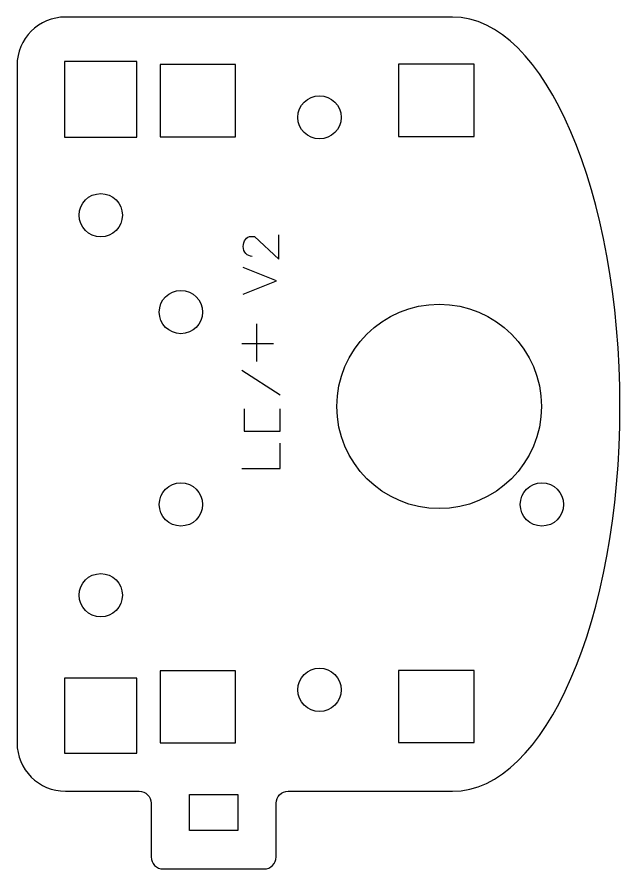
# Model space of a CAD drawing. Header units: inches. Extents: x -26 to 254, y 80 to 251.
# Drawn here: x 137.6 to 187.7, y 80 to 150.8 of the extents above; entities that cross this region are included whole.
import ezdxf

# ---------------------------------------------------------------- set-up
doc = ezdxf.new("R2010")
doc.units = ezdxf.units.IN
doc.header["$MEASUREMENT"] = 0
doc.layers.add('LAYER_1_0_0_0', color=7, linetype='Continuous')

# ---------------------------------------------------------------- blocks, each defined once
blk = doc.blocks.new('block 3')
at = {"layer": 'LAYER_1_0_0_0', "color": 1, "lineweight": 25}
blk.add_lwpolyline([(169.319, 90.511), (175.612, 90.511), (175.612, 96.499), (169.319, 96.499), (169.319, 90.511)], dxfattribs=at)
blk = doc.blocks.new('block 2')
at = {"layer": 'LAYER_1_0_0_0'}
blk.add_blockref('block 3', (0, 0), dxfattribs=at)
blk = doc.blocks.new('block 5')
at = {"layer": 'LAYER_1_0_0_0', "color": 1, "lineweight": 25}
blk.add_lwpolyline([(149.51, 90.5), (155.766, 90.5), (155.766, 96.487), (149.51, 96.487), (149.51, 90.5)], dxfattribs=at)
blk = doc.blocks.new('block 4')
at = {"layer": 'LAYER_1_0_0_0'}
blk.add_blockref('block 5', (0, 0), dxfattribs=at)
blk = doc.blocks.new('block 7')
at = {"layer": 'LAYER_1_0_0_0', "color": 1, "lineweight": 25}
blk.add_open_spline([(162.749, 96.698), (161.755, 96.698), (160.949, 95.893), (160.949, 94.899), (160.949, 93.904), (161.755, 93.099), (162.749, 93.099), (163.743, 93.099), (164.548, 93.904), (164.548, 94.899), (164.548, 95.893), (163.743, 96.698), (162.749, 96.698)], degree=3, knots=[0, 0, 0, 0, 1, 1, 1, 2, 2, 2, 3, 3, 3, 4, 4, 4, 4], dxfattribs=at)
blk = doc.blocks.new('block 6')
at = {"layer": 'LAYER_1_0_0_0'}
blk.add_blockref('block 7', (0, 0), dxfattribs=at)
blk = doc.blocks.new('block 9')
at = {"layer": 'LAYER_1_0_0_0', "color": 1, "lineweight": 25}
blk.add_lwpolyline([(169.319, 140.907), (175.612, 140.907), (175.612, 146.919), (169.319, 146.919), (169.319, 140.907)], dxfattribs=at)
blk = doc.blocks.new('block 8')
at = {"layer": 'LAYER_1_0_0_0'}
blk.add_blockref('block 9', (0, 0), dxfattribs=at)
blk = doc.blocks.new('block 11')
at = {"layer": 'LAYER_1_0_0_0', "color": 1, "lineweight": 25}
blk.add_lwpolyline([(149.51, 140.896), (155.766, 140.896), (155.766, 146.907), (149.51, 146.907), (149.51, 140.896)], dxfattribs=at)
blk = doc.blocks.new('block 10')
at = {"layer": 'LAYER_1_0_0_0'}
blk.add_blockref('block 11', (0, 0), dxfattribs=at)
blk = doc.blocks.new('block 13')
at = {"layer": 'LAYER_1_0_0_0', "color": 1, "lineweight": 25}
blk.add_open_spline([(162.749, 144.308), (161.755, 144.308), (160.949, 143.501), (160.949, 142.508), (160.949, 141.514), (161.755, 140.708), (162.749, 140.708), (163.743, 140.708), (164.548, 141.514), (164.548, 142.508), (164.548, 143.501), (163.743, 144.308), (162.749, 144.308)], degree=3, knots=[0, 0, 0, 0, 1, 1, 1, 2, 2, 2, 3, 3, 3, 4, 4, 4, 4], dxfattribs=at)
blk = doc.blocks.new('block 12')
at = {"layer": 'LAYER_1_0_0_0'}
blk.add_blockref('block 13', (0, 0), dxfattribs=at)
blk = doc.blocks.new('block 15')
at = {"layer": 'LAYER_1_0_0_0', "color": 1, "lineweight": 25}
blk.add_lwpolyline([(147.558, 140.852), (147.558, 147.145), (141.57, 147.145), (141.57, 140.852), (147.558, 140.852)], dxfattribs=at)
blk = doc.blocks.new('block 14')
at = {"layer": 'LAYER_1_0_0_0'}
blk.add_blockref('block 15', (0, 0), dxfattribs=at)
blk = doc.blocks.new('block 17')
at = {"layer": 'LAYER_1_0_0_0', "color": 1, "lineweight": 25}
blk.add_open_spline([(144.57, 136.168), (143.576, 136.168), (142.77, 135.363), (142.77, 134.368), (142.77, 133.374), (143.576, 132.569), (144.57, 132.569), (145.564, 132.569), (146.369, 133.374), (146.369, 134.368), (146.369, 135.363), (145.564, 136.168), (144.57, 136.168)], degree=3, knots=[0, 0, 0, 0, 1, 1, 1, 2, 2, 2, 3, 3, 3, 4, 4, 4, 4], dxfattribs=at)
blk = doc.blocks.new('block 16')
at = {"layer": 'LAYER_1_0_0_0'}
blk.add_blockref('block 17', (0, 0), dxfattribs=at)
blk = doc.blocks.new('block 19')
at = {"layer": 'LAYER_1_0_0_0', "color": 1, "lineweight": 25}
blk.add_lwpolyline([(147.57, 89.621), (147.57, 95.877), (141.57, 95.877), (141.57, 89.621), (147.57, 89.621)], dxfattribs=at)
blk = doc.blocks.new('block 18')
at = {"layer": 'LAYER_1_0_0_0'}
blk.add_blockref('block 19', (0, 0), dxfattribs=at)
blk = doc.blocks.new('block 21')
at = {"layer": 'LAYER_1_0_0_0', "color": 1, "lineweight": 25}
blk.add_open_spline([(144.57, 104.566), (143.575, 104.566), (142.77, 103.761), (142.77, 102.767), (142.77, 101.772), (143.575, 100.967), (144.57, 100.967), (145.563, 100.967), (146.369, 101.772), (146.369, 102.767), (146.369, 103.761), (145.563, 104.566), (144.57, 104.566)], degree=3, knots=[0, 0, 0, 0, 1, 1, 1, 2, 2, 2, 3, 3, 3, 4, 4, 4, 4], dxfattribs=at)
blk = doc.blocks.new('block 20')
at = {"layer": 'LAYER_1_0_0_0'}
blk.add_blockref('block 21', (0, 0), dxfattribs=at)
blk = doc.blocks.new('block 23')
at = {"layer": 'LAYER_1_0_0_0', "color": 1, "lineweight": 25}
blk.add_lwpolyline([(155.95, 86.2), (155.95, 83.201), (151.95, 83.201), (151.95, 86.2), (155.95, 86.2)], dxfattribs=at)
blk = doc.blocks.new('block 22')
at = {"layer": 'LAYER_1_0_0_0'}
blk.add_blockref('block 23', (0, 0), dxfattribs=at)
blk = doc.blocks.new('block 24')
at = {"layer": 'LAYER_1_0_0_0', "color": 1, "lineweight": 25}
blk.add_lwpolyline([(156.297, 113.3), (159.472, 113.3), (159.472, 115.416)], dxfattribs=at)
blk = doc.blocks.new('block 25')
at = {"layer": 'LAYER_1_0_0_0', "color": 1, "lineweight": 25}
blk.add_lwpolyline([(156.488, 118.269), (156.488, 116.417), (159.472, 116.417), (159.472, 118.269)], dxfattribs=at)
blk = doc.blocks.new('block 27')
at = {"layer": 'LAYER_1_0_0_0', "color": 1, "lineweight": 25}
blk.add_lwpolyline([(159.472, 119.401), (156.297, 121.444)], dxfattribs=at)
blk = doc.blocks.new('block 26')
at = {"layer": 'LAYER_1_0_0_0'}
blk.add_blockref('block 27', (0, 0), dxfattribs=at)
blk = doc.blocks.new('block 29')
at = {"layer": 'LAYER_1_0_0_0', "color": 1, "lineweight": 25}
blk.add_lwpolyline([(156.297, 123.706), (158.928, 123.706)], dxfattribs=at)
blk = doc.blocks.new('block 28')
at = {"layer": 'LAYER_1_0_0_0'}
blk.add_blockref('block 29', (0, 0), dxfattribs=at)
blk = doc.blocks.new('block 31')
at = {"layer": 'LAYER_1_0_0_0', "color": 1, "lineweight": 25}
blk.add_lwpolyline([(157.547, 122.194), (157.547, 125.337)], dxfattribs=at)
blk = doc.blocks.new('block 30')
at = {"layer": 'LAYER_1_0_0_0'}
blk.add_blockref('block 31', (0, 0), dxfattribs=at)
blk = doc.blocks.new('block 34')
at = {"layer": 'LAYER_1_0_0_0', "color": 1, "lineweight": 25}
blk.add_open_spline([(183.034, 110.316), (183.034, 111.31), (182.229, 112.116), (181.234, 112.116), (180.241, 112.116), (179.434, 111.31), (179.434, 110.316), (179.434, 109.322), (180.241, 108.516), (181.234, 108.516), (182.229, 108.516), (183.034, 109.322), (183.034, 110.316), (183.034, 110.316), (183.034, 110.316), (183.034, 110.316)], degree=3, knots=[0, 0, 0, 0, 1, 1, 1, 2, 2, 2, 3, 3, 3, 4, 4, 4, 5, 5, 5, 5], dxfattribs=at)
blk = doc.blocks.new('block 33')
at = {"layer": 'LAYER_1_0_0_0'}
blk.add_blockref('block 34', (0, 0), dxfattribs=at)
blk = doc.blocks.new('block 32')
at = {"layer": 'LAYER_1_0_0_0'}
blk.add_blockref('block 33', (0, 0), dxfattribs=at)
blk = doc.blocks.new('block 37')
at = {"layer": 'LAYER_1_0_0_0', "color": 1, "lineweight": 25}
blk.add_open_spline([(153.034, 110.316), (153.034, 111.31), (152.228, 112.116), (151.234, 112.116), (150.24, 112.116), (149.434, 111.31), (149.434, 110.316), (149.434, 109.322), (150.24, 108.516), (151.234, 108.516), (152.228, 108.516), (153.034, 109.322), (153.034, 110.316), (153.034, 110.316), (153.034, 110.316), (153.034, 110.316)], degree=3, knots=[0, 0, 0, 0, 1, 1, 1, 2, 2, 2, 3, 3, 3, 4, 4, 4, 5, 5, 5, 5], dxfattribs=at)
blk = doc.blocks.new('block 36')
at = {"layer": 'LAYER_1_0_0_0'}
blk.add_blockref('block 37', (0, 0), dxfattribs=at)
blk = doc.blocks.new('block 35')
at = {"layer": 'LAYER_1_0_0_0'}
blk.add_blockref('block 36', (0, 0), dxfattribs=at)
blk = doc.blocks.new('block 40')
at = {"layer": 'LAYER_1_0_0_0', "color": 1, "lineweight": 25}
blk.add_open_spline([(153.034, 126.316), (153.034, 127.31), (152.228, 128.116), (151.234, 128.116), (150.24, 128.116), (149.434, 127.31), (149.434, 126.316), (149.434, 125.322), (150.24, 124.516), (151.234, 124.516), (152.228, 124.516), (153.034, 125.322), (153.034, 126.316), (153.034, 126.316), (153.034, 126.316), (153.034, 126.316)], degree=3, knots=[0, 0, 0, 0, 1, 1, 1, 2, 2, 2, 3, 3, 3, 4, 4, 4, 5, 5, 5, 5], dxfattribs=at)
blk = doc.blocks.new('block 39')
at = {"layer": 'LAYER_1_0_0_0'}
blk.add_blockref('block 40', (0, 0), dxfattribs=at)
blk = doc.blocks.new('block 38')
at = {"layer": 'LAYER_1_0_0_0'}
blk.add_blockref('block 39', (0, 0), dxfattribs=at)
blk = doc.blocks.new('block 42')
at = {"layer": 'LAYER_1_0_0_0', "color": 7, "lineweight": 25}
blk.add_open_spline([(137.615, 146.734), (137.615, 146.734), (137.615, 146.829), (137.615, 146.829), (137.615, 149.049), (139.414, 150.849), (141.634, 150.849), (141.634, 150.849), (173.81, 150.849), (173.81, 150.849), (181.496, 150.849), (187.716, 136.151), (187.716, 118.466), (187.716, 100.781), (181.496, 86.47), (173.81, 86.47), (173.81, 86.47), (160.141, 86.47), (160.141, 86.47), (159.589, 86.47), (159.141, 86.022), (159.141, 85.469), (159.141, 85.469), (159.141, 81.001), (159.141, 81.001), (159.141, 80.449), (158.693, 80.001), (158.141, 80.001), (158.141, 80.001), (149.757, 80.001), (149.757, 80.001), (149.204, 80.001), (148.756, 80.449), (148.756, 81.001), (148.756, 81.001), (148.756, 85.469), (148.756, 85.469), (148.756, 86.022), (148.308, 86.47), (147.756, 86.47), (147.756, 86.47), (141.634, 86.47), (141.634, 86.47), (139.414, 86.47), (137.615, 88.272), (137.615, 90.491), (137.615, 90.491), (137.615, 146.734), (137.615, 146.734)], degree=3, knots=[0, 0, 0, 0, 1, 1, 1, 2, 2, 2, 3, 3, 3, 4, 4, 4, 5, 5, 5, 6, 6, 6, 7, 7, 7, 8, 8, 8, 9, 9, 9, 10, 10, 10, 11, 11, 11, 12, 12, 12, 13, 13, 13, 14, 14, 14, 15, 15, 15, 16, 16, 16, 16], dxfattribs=at)
blk = doc.blocks.new('block 41')
at = {"layer": 'LAYER_1_0_0_0'}
blk.add_blockref('block 42', (0, 0), dxfattribs=at)
blk = doc.blocks.new('block 74')
at = {"layer": 'LAYER_1_0_0_0', "color": 1, "lineweight": 25}
blk.add_open_spline([(181.194, 118.466), (181.194, 123.161), (177.389, 126.966), (172.694, 126.966), (168, 126.966), (164.194, 123.161), (164.194, 118.466), (164.194, 113.772), (168, 109.967), (172.694, 109.967), (177.389, 109.967), (181.194, 113.772), (181.194, 118.466), (181.194, 118.466), (181.194, 118.466), (181.194, 118.466)], degree=3, knots=[0, 0, 0, 0, 1, 1, 1, 2, 2, 2, 3, 3, 3, 4, 4, 4, 5, 5, 5, 5], dxfattribs=at)
blk = doc.blocks.new('block 89')
at = {"layer": 'LAYER_1_0_0_0', "color": 250, "lineweight": 25}
blk.add_lwpolyline([(156.413, 127.811), (159.178, 128.913), (156.413, 130.016)], dxfattribs=at)
blk = doc.blocks.new('block 91')
at = {"layer": 'LAYER_1_0_0_0', "color": 250, "lineweight": 25}
blk.add_open_spline([(157.15, 130.946), (156.743, 130.946), (156.413, 131.309), (156.413, 131.757), (156.413, 132.206), (156.666, 132.611), (157.073, 132.611), (157.073, 132.611), (157.348, 132.611), (157.348, 132.611), (157.348, 132.611), (159.356, 130.711), (159.356, 130.711), (159.356, 130.711), (159.356, 132.729), (159.356, 132.729)], degree=3, knots=[0, 0, 0, 0, 1, 1, 1, 2, 2, 2, 3, 3, 3, 4, 4, 4, 5, 5, 5, 5], dxfattribs=at)
blk = doc.blocks.new('block 90')
at = {"layer": 'LAYER_1_0_0_0'}
blk.add_blockref('block 91', (0, 0), dxfattribs=at)

msp = doc.modelspace()

# ---------------------------------------------------------------- block references
at = {"layer": 'LAYER_1_0_0_0'}
for name in ['block 41', 'block 14', 'block 10', 'block 8', 'block 12', 'block 16', 'block 90', 'block 89', 'block 38', 'block 74', 'block 30', 'block 28', 'block 26', 'block 25', 'block 24', 'block 35', 'block 32', 'block 20', 'block 4', 'block 6', 'block 2', 'block 18', 'block 22']:
    msp.add_blockref(name, (0, 0), dxfattribs=at)

doc.saveas('drawing.dxf')
